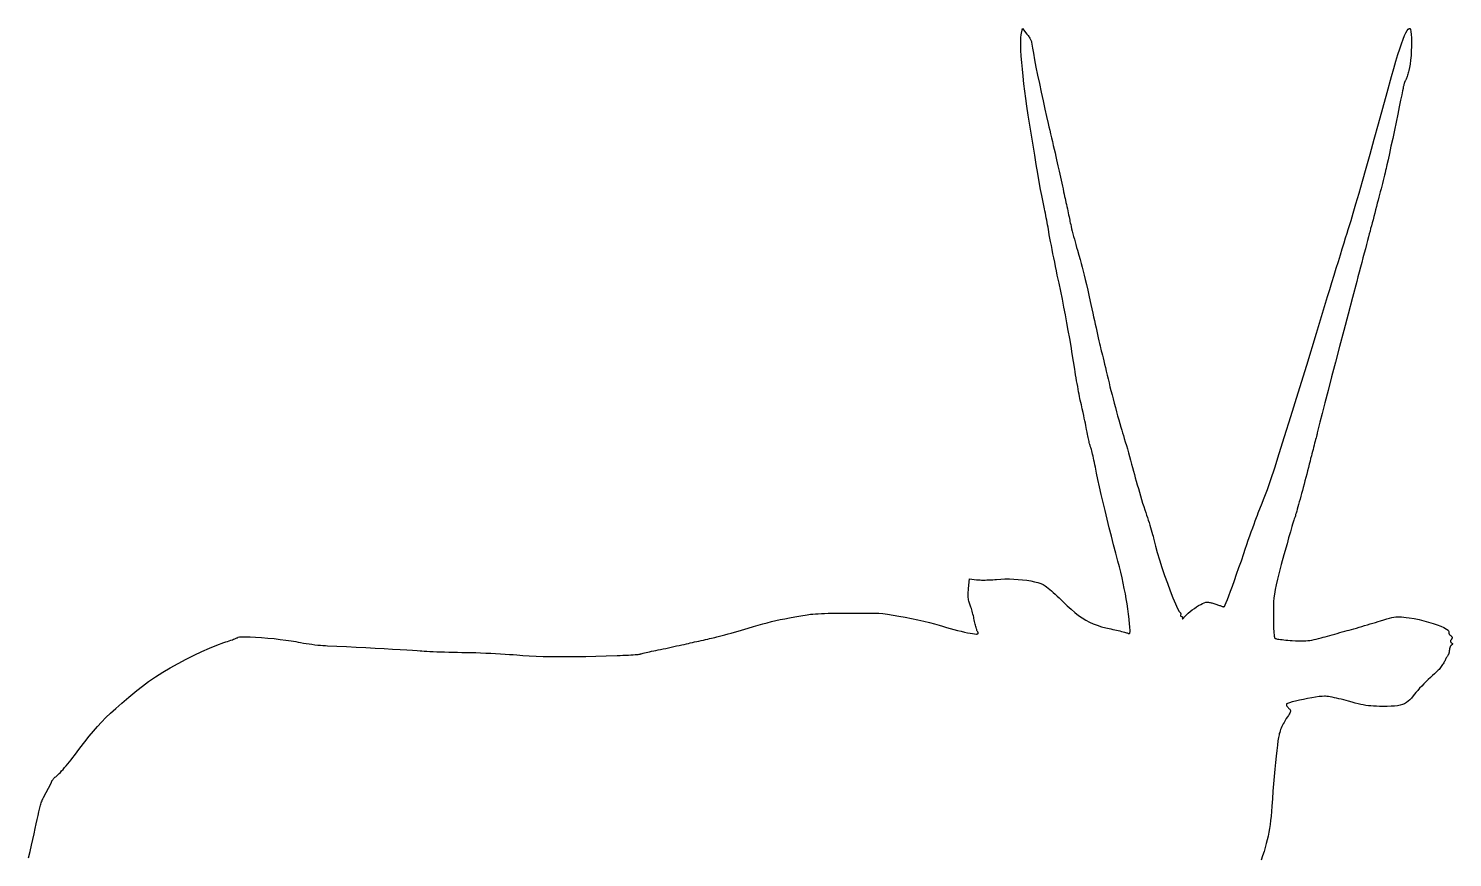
# Model space of a CAD drawing. Header units: metres. Extents: x 3 to 184, y -3 to 200.
# Drawn here: x 9.4 to 184.1, y 98.7 to 200.4 of the extents above; entities that cross this region are included whole.
import ezdxf

# ---------------------------------------------------------------- set-up
doc = ezdxf.new("R2010")
doc.units = ezdxf.units.M

msp = doc.modelspace()

# ---------------------------------------------------------------- linework, layer by layer
at = {"layer": 'Layer0'}
for points in [[(11.18, 105.98, 0), (11.22, 106.06, 0), (12.14, 107.81, 0), (12.16, 107.84, 0), (12.17, 107.87, 0), (12.18, 107.9, 0), (12.18, 107.94, 0), (12.19, 107.98, 0), (12.21, 108.03, 0), (12.24, 108.09, 0), (12.28, 108.15, 0), (12.33, 108.22, 0), (12.39, 108.29, 0), (12.46, 108.37, 0), (12.53, 108.45, 0), (12.61, 108.53, 0), (12.7, 108.61, 0), (12.79, 108.69, 0), (12.89, 108.77, 0), (12.99, 108.86, 0), (13.12, 108.98, 0), (13.27, 109.13, 0), (13.43, 109.31, 0), (13.61, 109.5, 0), (13.79, 109.72, 0), (13.99, 109.95, 0), (14.19, 110.19, 0), (14.39, 110.44, 0), (14.6, 110.69, 0), (14.8, 110.95, 0), (14.99, 111.21, 0), (15.66, 112.11, 0), (16.26, 112.89, 0), (16.8, 113.58, 0), (17.32, 114.2, 0), (17.82, 114.77, 0), (18.32, 115.32, 0), (18.86, 115.86, 0), (19.44, 116.41, 0), (20.09, 116.99, 0), (20.82, 117.64, 0), (21.67, 118.36, 0), (22.64, 119.17, 0), (23.33, 119.72, 0), (24.1, 120.28, 0), (24.94, 120.85, 0), (25.83, 121.42, 0), (26.76, 121.97, 0), (27.72, 122.52, 0), (28.69, 123.04, 0), (29.67, 123.53, 0), (30.63, 123.99, 0), (31.57, 124.4, 0), (32.48, 124.76, 0), (33.33, 125.06, 0), (33.56, 125.14, 0), (33.78, 125.21, 0), (33.98, 125.29, 0), (34.18, 125.36, 0), (34.37, 125.42, 0), (34.53, 125.48, 0), (34.68, 125.54, 0), (34.82, 125.59, 0), (34.92, 125.64, 0), (35.01, 125.67, 0), (35.06, 125.7, 0), (35.09, 125.72, 0), (35.24, 125.77, 0), (35.55, 125.79, 0), (36, 125.79, 0), (36.57, 125.77, 0), (37.23, 125.74, 0), (37.95, 125.69, 0), (38.71, 125.62, 0), (39.48, 125.55, 0), (40.24, 125.46, 0), (40.95, 125.37, 0), (41.59, 125.28, 0), (42.14, 125.18, 0), (42.44, 125.12, 0), (42.75, 125.06, 0), (43.09, 125.01, 0), (43.43, 124.95, 0), (43.79, 124.9, 0), (44.14, 124.86, 0), (44.49, 124.81, 0), (44.84, 124.77, 0), (45.17, 124.74, 0), (45.49, 124.71, 0), (45.79, 124.69, 0), (46.06, 124.68, 0), (47.2, 124.62, 0), (48.38, 124.57, 0), (49.57, 124.51, 0), (50.74, 124.45, 0), (51.89, 124.39, 0), (52.98, 124.33, 0), (54.01, 124.27, 0), (54.95, 124.22, 0), (55.78, 124.17, 0), (56.48, 124.12, 0), (57.03, 124.08, 0), (57.42, 124.05, 0), (57.62, 124.04, 0), (57.89, 124.02, 0), (58.21, 124, 0), (58.58, 123.99, 0), (58.99, 123.97, 0), (59.44, 123.95, 0), (59.91, 123.94, 0), (60.41, 123.92, 0), (60.92, 123.91, 0), (61.45, 123.89, 0), (61.98, 123.88, 0), (62.51, 123.87, 0), (63.05, 123.86, 0), (63.62, 123.85, 0), (64.22, 123.83, 0), (64.83, 123.81, 0), (65.45, 123.78, 0), (66.07, 123.75, 0), (66.67, 123.72, 0), (67.26, 123.69, 0), (67.82, 123.66, 0), (68.35, 123.62, 0), (68.83, 123.59, 0), (69.26, 123.55, 0), (70, 123.49, 0), (70.79, 123.44, 0), (71.62, 123.4, 0), (72.51, 123.37, 0), (73.44, 123.35, 0), (74.43, 123.34, 0), (75.47, 123.34, 0), (76.57, 123.35, 0), (77.73, 123.37, 0), (78.95, 123.39, 0), (80.23, 123.43, 0), (81.57, 123.48, 0), (81.94, 123.49, 0), (82.29, 123.51, 0), (82.63, 123.52, 0), (82.95, 123.54, 0), (83.25, 123.56, 0), (83.53, 123.57, 0), (83.77, 123.59, 0), (83.98, 123.61, 0), (84.15, 123.62, 0), (84.29, 123.64, 0), (84.38, 123.65, 0), (84.42, 123.67, 0), (84.46, 123.68, 0), (84.53, 123.7, 0), (84.64, 123.73, 0), (84.77, 123.77, 0), (84.94, 123.81, 0), (85.12, 123.85, 0), (85.33, 123.9, 0), (85.56, 123.95, 0), (85.8, 124, 0), (86.06, 124.06, 0), (86.33, 124.11, 0), (86.61, 124.17, 0), (86.9, 124.23, 0), (87.21, 124.29, 0), (87.53, 124.36, 0), (87.86, 124.43, 0), (88.2, 124.5, 0), (88.54, 124.57, 0), (88.87, 124.65, 0), (89.19, 124.72, 0), (89.51, 124.78, 0), (89.8, 124.85, 0), (90.07, 124.91, 0), (90.31, 124.96, 0), (90.55, 125.02, 0), (90.8, 125.08, 0), (91.07, 125.14, 0), (91.34, 125.2, 0), (91.61, 125.26, 0), (91.89, 125.32, 0), (92.16, 125.38, 0), (92.43, 125.44, 0), (92.68, 125.5, 0), (92.92, 125.55, 0), (93.15, 125.6, 0), (93.35, 125.65, 0), (93.56, 125.7, 0), (93.82, 125.76, 0), (94.11, 125.84, 0), (94.44, 125.92, 0), (94.8, 126.02, 0), (95.18, 126.13, 0), (95.58, 126.24, 0), (95.99, 126.35, 0), (96.41, 126.48, 0), (96.83, 126.6, 0), (97.25, 126.72, 0), (97.66, 126.85, 0), (98.3, 127.04, 0), (98.89, 127.21, 0), (99.45, 127.37, 0), (99.99, 127.51, 0), (100.51, 127.64, 0), (101.03, 127.77, 0), (101.57, 127.88, 0), (102.13, 128, 0), (102.73, 128.12, 0), (103.38, 128.24, 0), (104.1, 128.36, 0), (104.89, 128.49, 0), (105.07, 128.52, 0), (105.31, 128.55, 0), (105.58, 128.57, 0), (105.9, 128.59, 0), (106.25, 128.61, 0), (106.63, 128.63, 0), (107.03, 128.65, 0), (107.45, 128.66, 0), (107.88, 128.67, 0), (108.32, 128.68, 0), (108.76, 128.69, 0), (109.19, 128.69, 0), (109.63, 128.69, 0), (110.06, 128.69, 0), (110.49, 128.69, 0), (110.91, 128.69, 0), (111.31, 128.69, 0), (111.7, 128.69, 0), (112.06, 128.69, 0), (112.38, 128.69, 0), (112.68, 128.69, 0), (112.93, 128.69, 0), (113.14, 128.69, 0), (113.3, 128.69, 0), (113.67, 128.67, 0), (114.16, 128.62, 0), (114.75, 128.54, 0), (115.42, 128.44, 0), (116.15, 128.32, 0), (116.91, 128.17, 0), (117.69, 128.02, 0), (118.46, 127.86, 0), (119.2, 127.69, 0), (119.9, 127.52, 0), (120.52, 127.36, 0), (121.06, 127.2, 0), (121.5, 127.07, 0), (121.96, 126.93, 0), (122.42, 126.8, 0), (122.88, 126.68, 0), (123.33, 126.56, 0), (123.76, 126.46, 0), (124.17, 126.36, 0), (124.55, 126.28, 0), (124.89, 126.21, 0), (125.18, 126.17, 0), (125.42, 126.13, 0), (125.6, 126.12, 0), (125.66, 126.12, 0), (125.72, 126.13, 0), (125.77, 126.14, 0), (125.81, 126.15, 0), (125.84, 126.16, 0), (125.86, 126.18, 0), (125.88, 126.23, 0), (125.87, 126.25, 0), (125.86, 126.29, 0), (125.84, 126.33, 0), (125.81, 126.37, 0), (125.78, 126.41, 0), (125.75, 126.48, 0), (125.71, 126.56, 0), (125.68, 126.66, 0), (125.64, 126.77, 0), (125.6, 126.9, 0), (125.56, 127.04, 0), (125.53, 127.19, 0), (125.49, 127.34, 0), (125.45, 127.5, 0), (125.42, 127.67, 0), (125.38, 127.84, 0), (125.35, 128.01, 0), (125.31, 128.19, 0), (125.27, 128.37, 0), (125.22, 128.55, 0), (125.18, 128.73, 0), (125.13, 128.91, 0), (125.08, 129.08, 0), (125.03, 129.24, 0), (124.98, 129.4, 0), (124.94, 129.54, 0), (124.89, 129.66, 0), (124.85, 129.77, 0), (124.8, 129.9, 0), (124.76, 130.03, 0), (124.72, 130.16, 0), (124.69, 130.3, 0), (124.67, 130.45, 0), (124.65, 130.59, 0), (124.64, 130.75, 0), (124.64, 130.92, 0), (124.64, 131.09, 0), (124.65, 131.28, 0), (124.66, 131.48, 0), (124.68, 131.69, 0), (124.81, 132.91, 0), (125.64, 132.78, 0), (125.77, 132.77, 0), (125.92, 132.76, 0), (126.1, 132.75, 0), (126.29, 132.74, 0), (126.49, 132.74, 0), (126.71, 132.74, 0), (126.94, 132.75, 0), (127.18, 132.76, 0), (127.42, 132.77, 0), (127.65, 132.78, 0), (127.89, 132.8, 0), (128.12, 132.82, 0), (128.63, 132.86, 0), (129.15, 132.88, 0), (129.7, 132.88, 0), (130.24, 132.87, 0), (130.78, 132.83, 0), (131.31, 132.78, 0), (131.83, 132.71, 0), (132.31, 132.63, 0), (132.77, 132.54, 0), (133.17, 132.43, 0), (133.53, 132.31, 0), (133.83, 132.18, 0), (133.95, 132.11, 0), (134.09, 132.02, 0), (134.26, 131.9, 0), (134.44, 131.75, 0), (134.64, 131.59, 0), (134.86, 131.41, 0), (135.08, 131.21, 0), (135.32, 131, 0), (135.56, 130.78, 0), (135.8, 130.55, 0), (136.04, 130.32, 0), (136.28, 130.08, 0), (136.78, 129.59, 0), (137.25, 129.15, 0), (137.71, 128.76, 0), (138.16, 128.41, 0), (138.6, 128.11, 0), (139.05, 127.83, 0), (139.51, 127.59, 0), (139.98, 127.38, 0), (140.47, 127.19, 0), (140.99, 127.02, 0), (141.54, 126.87, 0), (142.14, 126.74, 0), (142.37, 126.69, 0), (142.61, 126.64, 0), (142.83, 126.59, 0), (143.05, 126.54, 0), (143.26, 126.49, 0), (143.46, 126.44, 0), (143.64, 126.4, 0), (143.8, 126.35, 0), (143.94, 126.32, 0), (144.06, 126.28, 0), (144.15, 126.25, 0), (144.21, 126.23, 0), (144.28, 126.2, 0), (144.34, 126.19, 0), (144.39, 126.19, 0), (144.43, 126.2, 0), (144.46, 126.24, 0), (144.48, 126.3, 0), (144.49, 126.39, 0), (144.49, 126.51, 0), (144.49, 126.66, 0), (144.48, 126.84, 0), (144.46, 127.06, 0), (144.44, 127.33, 0), (144.37, 127.95, 0), (144.3, 128.57, 0), (144.22, 129.19, 0), (144.13, 129.81, 0), (144.03, 130.43, 0), (143.92, 131.07, 0), (143.79, 131.71, 0), (143.66, 132.36, 0), (143.51, 133.02, 0), (143.35, 133.69, 0), (143.18, 134.37, 0), (143, 135.07, 0), (142.74, 136.05, 0), (142.48, 137.07, 0), (142.21, 138.11, 0), (141.95, 139.16, 0), (141.69, 140.22, 0), (141.44, 141.26, 0), (141.2, 142.28, 0), (140.97, 143.26, 0), (140.75, 144.2, 0), (140.56, 145.07, 0), (140.39, 145.87, 0), (140.24, 146.59, 0), (140.18, 146.88, 0), (140.12, 147.17, 0), (140.06, 147.45, 0), (140.01, 147.71, 0), (139.95, 147.96, 0), (139.9, 148.19, 0), (139.85, 148.4, 0), (139.8, 148.59, 0), (139.76, 148.75, 0), (139.72, 148.88, 0), (139.69, 148.97, 0), (139.67, 149.03, 0), (139.65, 149.08, 0), (139.62, 149.16, 0), (139.59, 149.25, 0), (139.56, 149.36, 0), (139.53, 149.48, 0), (139.49, 149.61, 0), (139.46, 149.76, 0), (139.42, 149.92, 0), (139.39, 150.08, 0), (139.35, 150.25, 0), (139.32, 150.43, 0), (139.28, 150.6, 0), (139.22, 150.91, 0), (139.17, 151.2, 0), (139.12, 151.47, 0), (139.06, 151.73, 0), (139.01, 152, 0), (138.95, 152.29, 0), (138.88, 152.6, 0), (138.81, 152.94, 0), (138.73, 153.32, 0), (138.63, 153.75, 0), (138.52, 154.25, 0), (138.39, 154.81, 0), (138.35, 155.02, 0), (138.3, 155.26, 0), (138.24, 155.54, 0), (138.19, 155.84, 0), (138.13, 156.16, 0), (138.07, 156.5, 0), (138, 156.85, 0), (137.94, 157.21, 0), (137.88, 157.57, 0), (137.82, 157.93, 0), (137.76, 158.28, 0), (137.71, 158.63, 0), (137.56, 159.57, 0), (137.41, 160.51, 0), (137.25, 161.45, 0), (137.09, 162.4, 0), (136.92, 163.36, 0), (136.74, 164.32, 0), (136.56, 165.28, 0), (136.38, 166.25, 0), (136.19, 167.22, 0), (135.99, 168.2, 0), (135.78, 169.19, 0), (135.57, 170.18, 0), (135.47, 170.69, 0), (135.36, 171.21, 0), (135.25, 171.74, 0), (135.14, 172.27, 0), (135.03, 172.8, 0), (134.93, 173.32, 0), (134.84, 173.81, 0), (134.74, 174.28, 0), (134.66, 174.72, 0), (134.59, 175.11, 0), (134.52, 175.46, 0), (134.47, 175.76, 0), (134.43, 176.04, 0), (134.38, 176.32, 0), (134.32, 176.62, 0), (134.27, 176.91, 0), (134.21, 177.2, 0), (134.16, 177.49, 0), (134.11, 177.77, 0), (134.05, 178.04, 0), (134, 178.29, 0), (133.95, 178.52, 0), (133.91, 178.73, 0), (133.87, 178.9, 0), (133.78, 179.32, 0), (133.67, 179.92, 0), (133.52, 180.69, 0), (133.36, 181.6, 0), (133.19, 182.62, 0), (132.99, 183.73, 0), (132.8, 184.91, 0), (132.59, 186.13, 0), (132.39, 187.36, 0), (132.2, 188.59, 0), (132.01, 189.78, 0), (131.83, 190.92, 0), (131.7, 191.83, 0), (131.58, 192.75, 0), (131.47, 193.66, 0), (131.37, 194.57, 0), (131.28, 195.44, 0), (131.21, 196.28, 0), (131.15, 197.05, 0), (131.11, 197.76, 0), (131.08, 198.39, 0), (131.08, 198.93, 0), (131.09, 199.35, 0), (131.13, 199.65, 0), (131.28, 200.44, 0), (131.84, 199.76, 0), (131.92, 199.66, 0), (132, 199.57, 0), (132.07, 199.47, 0), (132.13, 199.37, 0), (132.19, 199.27, 0), (132.25, 199.18, 0), (132.29, 199.09, 0), (132.33, 199.01, 0), (132.37, 198.93, 0), (132.39, 198.86, 0), (132.41, 198.8, 0), (132.41, 198.75, 0), (132.44, 198.5, 0), (132.51, 198.04, 0), (132.63, 197.4, 0), (132.78, 196.61, 0), (132.95, 195.71, 0), (133.15, 194.72, 0), (133.37, 193.68, 0), (133.59, 192.62, 0), (133.82, 191.56, 0), (134.04, 190.55, 0), (134.25, 189.62, 0), (134.44, 188.78, 0), (134.54, 188.38, 0), (134.64, 187.95, 0), (134.75, 187.5, 0), (134.86, 187.03, 0), (134.97, 186.56, 0), (135.07, 186.09, 0), (135.18, 185.62, 0), (135.29, 185.17, 0), (135.38, 184.73, 0), (135.48, 184.32, 0), (135.56, 183.94, 0), (135.64, 183.59, 0), (135.71, 183.26, 0), (135.79, 182.91, 0), (135.87, 182.55, 0), (135.95, 182.18, 0), (136.03, 181.81, 0), (136.11, 181.45, 0), (136.19, 181.09, 0), (136.27, 180.74, 0), (136.34, 180.41, 0), (136.41, 180.11, 0), (136.47, 179.83, 0), (136.53, 179.58, 0), (136.58, 179.35, 0), (136.63, 179.1, 0), (136.69, 178.84, 0), (136.75, 178.58, 0), (136.8, 178.32, 0), (136.86, 178.07, 0), (136.91, 177.81, 0), (136.96, 177.57, 0), (137.01, 177.34, 0), (137.05, 177.13, 0), (137.09, 176.93, 0), (137.12, 176.76, 0), (137.16, 176.58, 0), (137.21, 176.37, 0), (137.26, 176.13, 0), (137.33, 175.85, 0), (137.4, 175.56, 0), (137.48, 175.25, 0), (137.57, 174.92, 0), (137.66, 174.59, 0), (137.75, 174.25, 0), (137.85, 173.91, 0), (137.94, 173.57, 0), (138.04, 173.24, 0), (138.21, 172.63, 0), (138.37, 172.09, 0), (138.5, 171.6, 0), (138.63, 171.13, 0), (138.75, 170.66, 0), (138.88, 170.17, 0), (139, 169.63, 0), (139.14, 169.03, 0), (139.3, 168.33, 0), (139.48, 167.52, 0), (139.69, 166.58, 0), (139.93, 165.48, 0), (140.03, 165.03, 0), (140.13, 164.58, 0), (140.23, 164.13, 0), (140.32, 163.69, 0), (140.42, 163.27, 0), (140.51, 162.86, 0), (140.6, 162.47, 0), (140.68, 162.11, 0), (140.76, 161.79, 0), (140.82, 161.5, 0), (140.88, 161.26, 0), (140.92, 161.08, 0), (140.97, 160.89, 0), (141.03, 160.64, 0), (141.1, 160.35, 0), (141.18, 160.01, 0), (141.27, 159.64, 0), (141.37, 159.24, 0), (141.47, 158.81, 0), (141.58, 158.36, 0), (141.69, 157.9, 0), (141.8, 157.42, 0), (141.92, 156.95, 0), (142.03, 156.47, 0), (142.15, 155.99, 0), (142.28, 155.49, 0), (142.41, 154.97, 0), (142.55, 154.44, 0), (142.69, 153.91, 0), (142.83, 153.39, 0), (142.97, 152.89, 0), (143.1, 152.4, 0), (143.23, 151.94, 0), (143.36, 151.52, 0), (143.47, 151.13, 0), (143.58, 150.8, 0), (143.68, 150.47, 0), (143.79, 150.1, 0), (143.91, 149.7, 0), (144.04, 149.27, 0), (144.17, 148.83, 0), (144.3, 148.37, 0), (144.43, 147.91, 0), (144.56, 147.44, 0), (144.69, 146.98, 0), (144.81, 146.54, 0), (144.93, 146.11, 0), (145.04, 145.7, 0), (145.14, 145.3, 0), (145.26, 144.87, 0), (145.38, 144.43, 0), (145.51, 143.98, 0), (145.64, 143.52, 0), (145.78, 143.07, 0), (145.91, 142.62, 0), (146.04, 142.19, 0), (146.17, 141.77, 0), (146.29, 141.38, 0), (146.41, 141.03, 0), (146.52, 140.71, 0), (146.62, 140.41, 0), (146.72, 140.1, 0), (146.82, 139.8, 0), (146.92, 139.49, 0), (147.01, 139.19, 0), (147.1, 138.89, 0), (147.18, 138.62, 0), (147.26, 138.35, 0), (147.33, 138.11, 0), (147.38, 137.89, 0), (147.43, 137.71, 0), (147.47, 137.55, 0), (147.62, 136.9, 0), (147.84, 136.11, 0), (148.11, 135.23, 0), (148.41, 134.28, 0), (148.74, 133.3, 0), (149.08, 132.34, 0), (149.43, 131.41, 0), (149.75, 130.57, 0), (150.06, 129.84, 0), (150.32, 129.26, 0), (150.53, 128.87, 0), (150.67, 128.7, 0), (150.7, 128.68, 0), (150.73, 128.64, 0), (150.74, 128.6, 0), (150.75, 128.56, 0), (150.73, 128.51, 0), (150.72, 128.48, 0), (150.71, 128.46, 0), (150.7, 128.43, 0), (150.69, 128.39, 0), (150.69, 128.35, 0), (150.71, 128.31, 0), (150.74, 128.29, 0), (150.79, 128.28, 0), (150.82, 128.28, 0), (150.85, 128.27, 0), (150.87, 128.27, 0), (150.91, 128.24, 0), (150.94, 128.21, 0), (150.95, 128.16, 0), (150.95, 128.13, 0), (150.94, 128.1, 0), (150.93, 128.07, 0), (150.91, 128.03, 0), (150.9, 128, 0), (150.91, 127.98, 0), (150.96, 128.01, 0), (150.99, 128.04, 0), (151.03, 128.07, 0), (151.08, 128.12, 0), (151.13, 128.17, 0), (151.19, 128.23, 0), (151.25, 128.3, 0), (151.42, 128.48, 0), (151.63, 128.67, 0), (151.87, 128.87, 0), (152.12, 129.07, 0), (152.38, 129.26, 0), (152.65, 129.44, 0), (152.91, 129.6, 0), (153.16, 129.75, 0), (153.4, 129.87, 0), (153.6, 129.96, 0), (153.78, 130.02, 0), (153.91, 130.04, 0), (153.97, 130.04, 0), (154.04, 130.03, 0), (154.13, 130.02, 0), (154.22, 130, 0), (154.32, 129.98, 0), (154.43, 129.95, 0), (154.54, 129.93, 0), (154.66, 129.89, 0), (154.77, 129.86, 0), (154.89, 129.82, 0), (155.01, 129.79, 0), (155.13, 129.75, 0), (155.24, 129.71, 0), (155.35, 129.67, 0), (155.45, 129.63, 0), (155.55, 129.6, 0), (155.65, 129.57, 0), (155.73, 129.54, 0), (155.81, 129.51, 0), (155.87, 129.49, 0), (155.93, 129.48, 0), (155.97, 129.46, 0), (156, 129.45, 0), (156.06, 129.51, 0), (156.15, 129.69, 0), (156.27, 129.97, 0), (156.43, 130.35, 0), (156.61, 130.82, 0), (156.82, 131.37, 0), (157.05, 132, 0), (157.3, 132.7, 0), (157.57, 133.46, 0), (157.85, 134.27, 0), (158.15, 135.12, 0), (158.45, 136.01, 0), (158.63, 136.55, 0), (158.82, 137.1, 0), (159, 137.63, 0), (159.19, 138.16, 0), (159.37, 138.67, 0), (159.54, 139.15, 0), (159.7, 139.6, 0), (159.86, 140.02, 0), (160, 140.4, 0), (160.12, 140.72, 0), (160.22, 140.99, 0), (160.31, 141.2, 0), (160.63, 141.97, 0), (160.96, 142.84, 0), (161.34, 143.86, 0), (161.75, 145.07, 0), (162.24, 146.52, 0), (162.8, 148.26, 0), (163.46, 150.35, 0), (164.23, 152.82, 0), (165.13, 155.72, 0), (166.17, 159.11, 0), (167.36, 163.04, 0), (168.73, 167.54, 0), (168.99, 168.41, 0), (169.26, 169.28, 0), (169.53, 170.16, 0), (169.79, 171.02, 0), (170.05, 171.85, 0), (170.29, 172.65, 0), (170.53, 173.41, 0), (170.74, 174.11, 0), (170.94, 174.75, 0), (171.11, 175.31, 0), (171.26, 175.78, 0), (171.38, 176.15, 0), (171.6, 176.86, 0), (171.88, 177.79, 0), (172.21, 178.92, 0), (172.59, 180.23, 0), (173.01, 181.7, 0), (173.47, 183.31, 0), (173.95, 185.03, 0), (174.46, 186.84, 0), (174.98, 188.72, 0), (175.51, 190.65, 0), (176.05, 192.6, 0), (176.58, 194.56, 0), (176.85, 195.54, 0), (177.11, 196.43, 0), (177.35, 197.23, 0), (177.58, 197.94, 0), (177.79, 198.57, 0), (177.98, 199.11, 0), (178.17, 199.56, 0), (178.33, 199.91, 0), (178.48, 200.18, 0), (178.61, 200.36, 0), (178.73, 200.44, 0), (178.83, 200.43, 0), (178.9, 200.31, 0), (178.95, 200.07, 0), (178.99, 199.72, 0), (179.01, 199.28, 0), (179.02, 198.78, 0), (179.01, 198.24, 0), (178.99, 197.68, 0), (178.96, 197.11, 0), (178.91, 196.57, 0), (178.85, 196.07, 0), (178.78, 195.63, 0), (178.7, 195.28, 0), (178.66, 195.12, 0), (178.61, 194.98, 0), (178.56, 194.83, 0), (178.52, 194.69, 0), (178.48, 194.56, 0), (178.43, 194.44, 0), (178.39, 194.32, 0), (178.35, 194.22, 0), (178.32, 194.14, 0), (178.29, 194.06, 0), (178.26, 194.01, 0), (178.24, 193.97, 0), (178.22, 193.94, 0), (178.19, 193.9, 0), (178.17, 193.84, 0), (178.15, 193.78, 0), (178.12, 193.71, 0), (178.1, 193.63, 0), (178.08, 193.55, 0), (178.06, 193.46, 0), (178.03, 193.37, 0), (178.01, 193.28, 0), (177.99, 193.19, 0), (177.98, 193.09, 0), (177.92, 192.8, 0), (177.82, 192.3, 0), (177.69, 191.63, 0), (177.52, 190.82, 0), (177.33, 189.91, 0), (177.13, 188.94, 0), (176.92, 187.94, 0), (176.71, 186.94, 0), (176.5, 185.98, 0), (176.31, 185.1, 0), (176.15, 184.32, 0), (176.01, 183.69, 0), (175.96, 183.5, 0), (175.91, 183.27, 0), (175.85, 183.01, 0), (175.78, 182.73, 0), (175.7, 182.43, 0), (175.62, 182.1, 0), (175.54, 181.77, 0), (175.46, 181.43, 0), (175.37, 181.08, 0), (175.28, 180.74, 0), (175.19, 180.4, 0), (175.11, 180.07, 0), (175.02, 179.73, 0), (174.92, 179.37, 0), (174.82, 178.99, 0), (174.72, 178.59, 0), (174.61, 178.19, 0), (174.51, 177.78, 0), (174.4, 177.37, 0), (174.3, 176.97, 0), (174.19, 176.59, 0), (174.1, 176.22, 0), (174.01, 175.88, 0), (173.93, 175.57, 0), (173.84, 175.24, 0), (173.74, 174.85, 0), (173.63, 174.41, 0), (173.5, 173.93, 0), (173.36, 173.41, 0), (173.22, 172.87, 0), (173.07, 172.3, 0), (172.91, 171.72, 0), (172.76, 171.13, 0), (172.6, 170.54, 0), (172.45, 169.96, 0), (172.3, 169.4, 0), (171.77, 167.41, 0), (171.24, 165.39, 0), (170.71, 163.37, 0), (170.19, 161.4, 0), (169.69, 159.49, 0), (169.22, 157.69, 0), (168.78, 156.02, 0), (168.4, 154.51, 0), (168.06, 153.2, 0), (167.78, 152.13, 0), (167.58, 151.32, 0), (167.45, 150.8, 0), (167.43, 150.69, 0), (167.39, 150.55, 0), (167.35, 150.38, 0), (167.31, 150.2, 0), (167.25, 149.99, 0), (167.2, 149.77, 0), (167.14, 149.53, 0), (167.07, 149.28, 0), (167.01, 149.03, 0), (166.94, 148.77, 0), (166.87, 148.51, 0), (166.81, 148.25, 0), (166.74, 147.97, 0), (166.65, 147.66, 0), (166.57, 147.32, 0), (166.47, 146.95, 0), (166.37, 146.56, 0), (166.26, 146.16, 0), (166.16, 145.75, 0), (166.05, 145.33, 0), (165.94, 144.92, 0), (165.84, 144.51, 0), (165.74, 144.12, 0), (165.64, 143.75, 0), (165.54, 143.38, 0), (165.45, 143.02, 0), (165.36, 142.67, 0), (165.26, 142.34, 0), (165.17, 142.01, 0), (165.09, 141.71, 0), (165.01, 141.43, 0), (164.94, 141.18, 0), (164.87, 140.95, 0), (164.81, 140.77, 0), (164.77, 140.62, 0), (164.73, 140.52, 0), (164.69, 140.42, 0), (164.64, 140.27, 0), (164.58, 140.08, 0), (164.51, 139.85, 0), (164.43, 139.59, 0), (164.35, 139.3, 0), (164.25, 138.99, 0), (164.16, 138.65, 0), (164.06, 138.3, 0), (163.95, 137.94, 0), (163.85, 137.57, 0), (163.75, 137.19, 0), (163.37, 135.82, 0), (163.05, 134.66, 0), (162.79, 133.68, 0), (162.58, 132.86, 0), (162.42, 132.17, 0), (162.3, 131.57, 0), (162.21, 131.03, 0), (162.15, 130.54, 0), (162.11, 130.05, 0), (162.09, 129.54, 0), (162.08, 128.98, 0), (162.08, 128.34, 0), (162.08, 127.99, 0), (162.08, 127.65, 0), (162.09, 127.33, 0), (162.1, 127.02, 0), (162.11, 126.74, 0), (162.13, 126.47, 0), (162.14, 126.24, 0), (162.16, 126.04, 0), (162.18, 125.87, 0), (162.2, 125.74, 0), (162.22, 125.65, 0), (162.24, 125.6, 0), (162.28, 125.58, 0), (162.36, 125.55, 0), (162.46, 125.53, 0), (162.6, 125.5, 0), (162.76, 125.48, 0), (162.94, 125.45, 0), (163.15, 125.43, 0), (163.37, 125.4, 0), (163.61, 125.38, 0), (163.86, 125.36, 0), (164.12, 125.34, 0), (164.4, 125.32, 0), (164.8, 125.3, 0), (165.16, 125.29, 0), (165.48, 125.28, 0), (165.78, 125.28, 0), (166.05, 125.29, 0), (166.31, 125.31, 0), (166.56, 125.34, 0), (166.81, 125.38, 0), (167.07, 125.43, 0), (167.34, 125.49, 0), (167.63, 125.57, 0), (167.95, 125.65, 0), (168.18, 125.72, 0), (168.44, 125.79, 0), (168.71, 125.87, 0), (169, 125.95, 0), (169.3, 126.03, 0), (169.61, 126.12, 0), (169.92, 126.2, 0), (170.23, 126.29, 0), (170.53, 126.37, 0), (170.83, 126.46, 0), (171.11, 126.53, 0), (171.38, 126.61, 0), (171.65, 126.68, 0), (171.94, 126.76, 0), (172.26, 126.85, 0), (172.59, 126.95, 0), (172.92, 127.05, 0), (173.27, 127.15, 0), (173.61, 127.25, 0), (173.96, 127.35, 0), (174.29, 127.45, 0), (174.61, 127.55, 0), (174.92, 127.64, 0), (175.2, 127.73, 0), (175.64, 127.86, 0), (176.01, 127.98, 0), (176.34, 128.07, 0), (176.62, 128.14, 0), (176.87, 128.19, 0), (177.1, 128.22, 0), (177.33, 128.24, 0), (177.56, 128.24, 0), (177.8, 128.23, 0), (178.07, 128.2, 0), (178.38, 128.16, 0), (178.73, 128.11, 0), (179.34, 128.01, 0), (179.94, 127.89, 0), (180.54, 127.75, 0), (181.12, 127.59, 0), (181.67, 127.42, 0), (182.17, 127.25, 0), (182.62, 127.07, 0), (183, 126.9, 0), (183.3, 126.73, 0), (183.52, 126.58, 0), (183.62, 126.44, 0), (183.62, 126.32, 0), (183.6, 126.27, 0), (183.61, 126.24, 0), (183.61, 126.21, 0), (183.62, 126.18, 0), (183.64, 126.14, 0), (183.66, 126.1, 0), (183.68, 126.07, 0), (183.71, 126.03, 0), (183.74, 125.99, 0), (183.78, 125.96, 0), (183.82, 125.92, 0), (183.87, 125.88, 0), (183.91, 125.84, 0), (183.94, 125.8, 0), (183.97, 125.76, 0), (183.99, 125.72, 0), (184, 125.68, 0), (184, 125.64, 0), (184, 125.6, 0), (183.98, 125.56, 0), (183.97, 125.52, 0), (183.94, 125.47, 0), (183.91, 125.43, 0), (183.87, 125.39, 0), (183.84, 125.35, 0), (183.82, 125.31, 0), (183.81, 125.27, 0), (183.8, 125.24, 0), (183.8, 125.2, 0), (183.8, 125.17, 0), (183.81, 125.14, 0), (183.83, 125.12, 0), (183.86, 125.09, 0), (183.89, 125.06, 0), (183.92, 125.04, 0), (183.96, 125.01, 0), (183.99, 124.99, 0), (184.02, 124.97, 0), (184.04, 124.94, 0), (184.05, 124.9, 0), (184.04, 124.86, 0), (184.02, 124.83, 0), (183.99, 124.81, 0), (183.96, 124.79, 0), (183.92, 124.76, 0), (183.89, 124.74, 0), (183.86, 124.71, 0), (183.83, 124.67, 0), (183.81, 124.62, 0), (183.78, 124.58, 0), (183.75, 124.52, 0), (183.73, 124.46, 0), (183.71, 124.4, 0), (183.7, 124.34, 0), (183.68, 124.28, 0), (183.67, 124.21, 0), (183.67, 124.15, 0), (183.66, 124.08, 0), (183.66, 124.02, 0), (183.65, 123.96, 0), (183.64, 123.9, 0), (183.63, 123.84, 0), (183.61, 123.79, 0), (183.6, 123.74, 0), (183.59, 123.69, 0), (183.57, 123.65, 0), (183.56, 123.62, 0), (183.54, 123.6, 0), (183.51, 123.56, 0), (183.49, 123.52, 0), (183.46, 123.48, 0), (183.42, 123.42, 0), (183.38, 123.35, 0), (183.34, 123.28, 0), (183.29, 123.2, 0), (183.24, 123.1, 0), (183.19, 123.01, 0), (183.14, 122.91, 0), (183.09, 122.8, 0), (183.03, 122.7, 0), (182.97, 122.59, 0), (182.91, 122.47, 0), (182.83, 122.36, 0), (182.75, 122.24, 0), (182.67, 122.12, 0), (182.58, 122, 0), (182.49, 121.89, 0), (182.4, 121.78, 0), (182.31, 121.68, 0), (182.22, 121.59, 0), (182.14, 121.5, 0), (182.05, 121.43, 0), (181.83, 121.25, 0), (181.6, 121.03, 0), (181.34, 120.8, 0), (181.08, 120.55, 0), (180.81, 120.28, 0), (180.54, 120.01, 0), (180.28, 119.73, 0), (180.02, 119.46, 0), (179.79, 119.2, 0), (179.57, 118.95, 0), (179.38, 118.72, 0), (179.21, 118.52, 0), (179.01, 118.26, 0), (178.81, 118.04, 0), (178.61, 117.86, 0), (178.4, 117.7, 0), (178.16, 117.57, 0), (177.91, 117.47, 0), (177.62, 117.38, 0), (177.3, 117.32, 0), (176.93, 117.28, 0), (176.51, 117.25, 0), (176.04, 117.24, 0), (175.49, 117.24, 0), (175.09, 117.24, 0), (174.71, 117.25, 0), (174.37, 117.27, 0), (174.04, 117.29, 0), (173.73, 117.32, 0), (173.42, 117.36, 0), (173.11, 117.42, 0), (172.8, 117.48, 0), (172.46, 117.55, 0), (172.11, 117.64, 0), (171.73, 117.75, 0), (171.3, 117.87, 0), (171.01, 117.95, 0), (170.71, 118.03, 0), (170.41, 118.11, 0), (170.12, 118.18, 0), (169.83, 118.25, 0), (169.56, 118.3, 0), (169.3, 118.36, 0), (169.06, 118.4, 0), (168.84, 118.44, 0), (168.65, 118.46, 0), (168.48, 118.48, 0), (168.35, 118.49, 0), (168.07, 118.47, 0), (167.7, 118.43, 0), (167.26, 118.37, 0), (166.78, 118.29, 0), (166.28, 118.2, 0), (165.76, 118.1, 0), (165.27, 118, 0), (164.8, 117.89, 0), (164.39, 117.79, 0), (164.06, 117.69, 0), (163.82, 117.61, 0), (163.7, 117.54, 0), (163.68, 117.52, 0), (163.67, 117.49, 0), (163.67, 117.45, 0), (163.67, 117.41, 0), (163.68, 117.37, 0), (163.7, 117.33, 0), (163.72, 117.28, 0), (163.75, 117.23, 0), (163.79, 117.18, 0), (163.83, 117.13, 0), (163.87, 117.08, 0), (163.92, 117.03, 0), (164.01, 116.95, 0), (164.08, 116.88, 0), (164.13, 116.82, 0), (164.17, 116.75, 0), (164.18, 116.68, 0), (164.17, 116.6, 0), (164.15, 116.52, 0), (164.1, 116.41, 0), (164.02, 116.28, 0), (163.92, 116.13, 0), (163.8, 115.94, 0), (163.65, 115.73, 0), (163.56, 115.59, 0), (163.47, 115.44, 0), (163.38, 115.27, 0), (163.29, 115.1, 0), (163.2, 114.93, 0), (163.12, 114.75, 0), (163.04, 114.57, 0), (162.97, 114.39, 0), (162.91, 114.22, 0), (162.85, 114.05, 0), (162.8, 113.89, 0), (162.77, 113.74, 0), (162.71, 113.42, 0), (162.64, 112.99, 0), (162.57, 112.46, 0), (162.49, 111.83, 0), (162.42, 111.12, 0), (162.33, 110.35, 0), (162.25, 109.52, 0), (162.17, 108.65, 0), (162.1, 107.75, 0), (162.02, 106.82, 0), (161.95, 105.9, 0), (161.89, 104.98, 0), (161.84, 104.35, 0), (161.79, 103.78, 0), (161.74, 103.24, 0), (161.67, 102.73, 0), (161.6, 102.25, 0), (161.52, 101.78, 0), (161.43, 101.32, 0), (161.33, 100.86, 0), (161.21, 100.4, 0), (161.08, 99.92, 0), (160.93, 99.43, 0), (160.76, 98.9, 0), (160.58, 98.37, 0)], [(9.36, 98.66, 0), (9.55, 99.44, 0), (9.72, 100.19, 0), (9.89, 100.91, 0), (10.05, 101.6, 0), (10.19, 102.24, 0), (10.32, 102.83, 0), (10.44, 103.37, 0), (10.55, 103.86, 0), (10.63, 104.29, 0), (10.67, 104.45, 0), (10.71, 104.62, 0), (10.75, 104.78, 0), (10.79, 104.94, 0), (10.84, 105.1, 0), (10.88, 105.25, 0), (10.93, 105.39, 0), (10.97, 105.53, 0), (11.02, 105.65, 0), (11.06, 105.75, 0), (11.11, 105.84, 0), (11.14, 105.91, 0), (11.18, 105.98, 0)]]:
    msp.add_polyline3d(points, dxfattribs=at)

doc.saveas('drawing.dxf')
